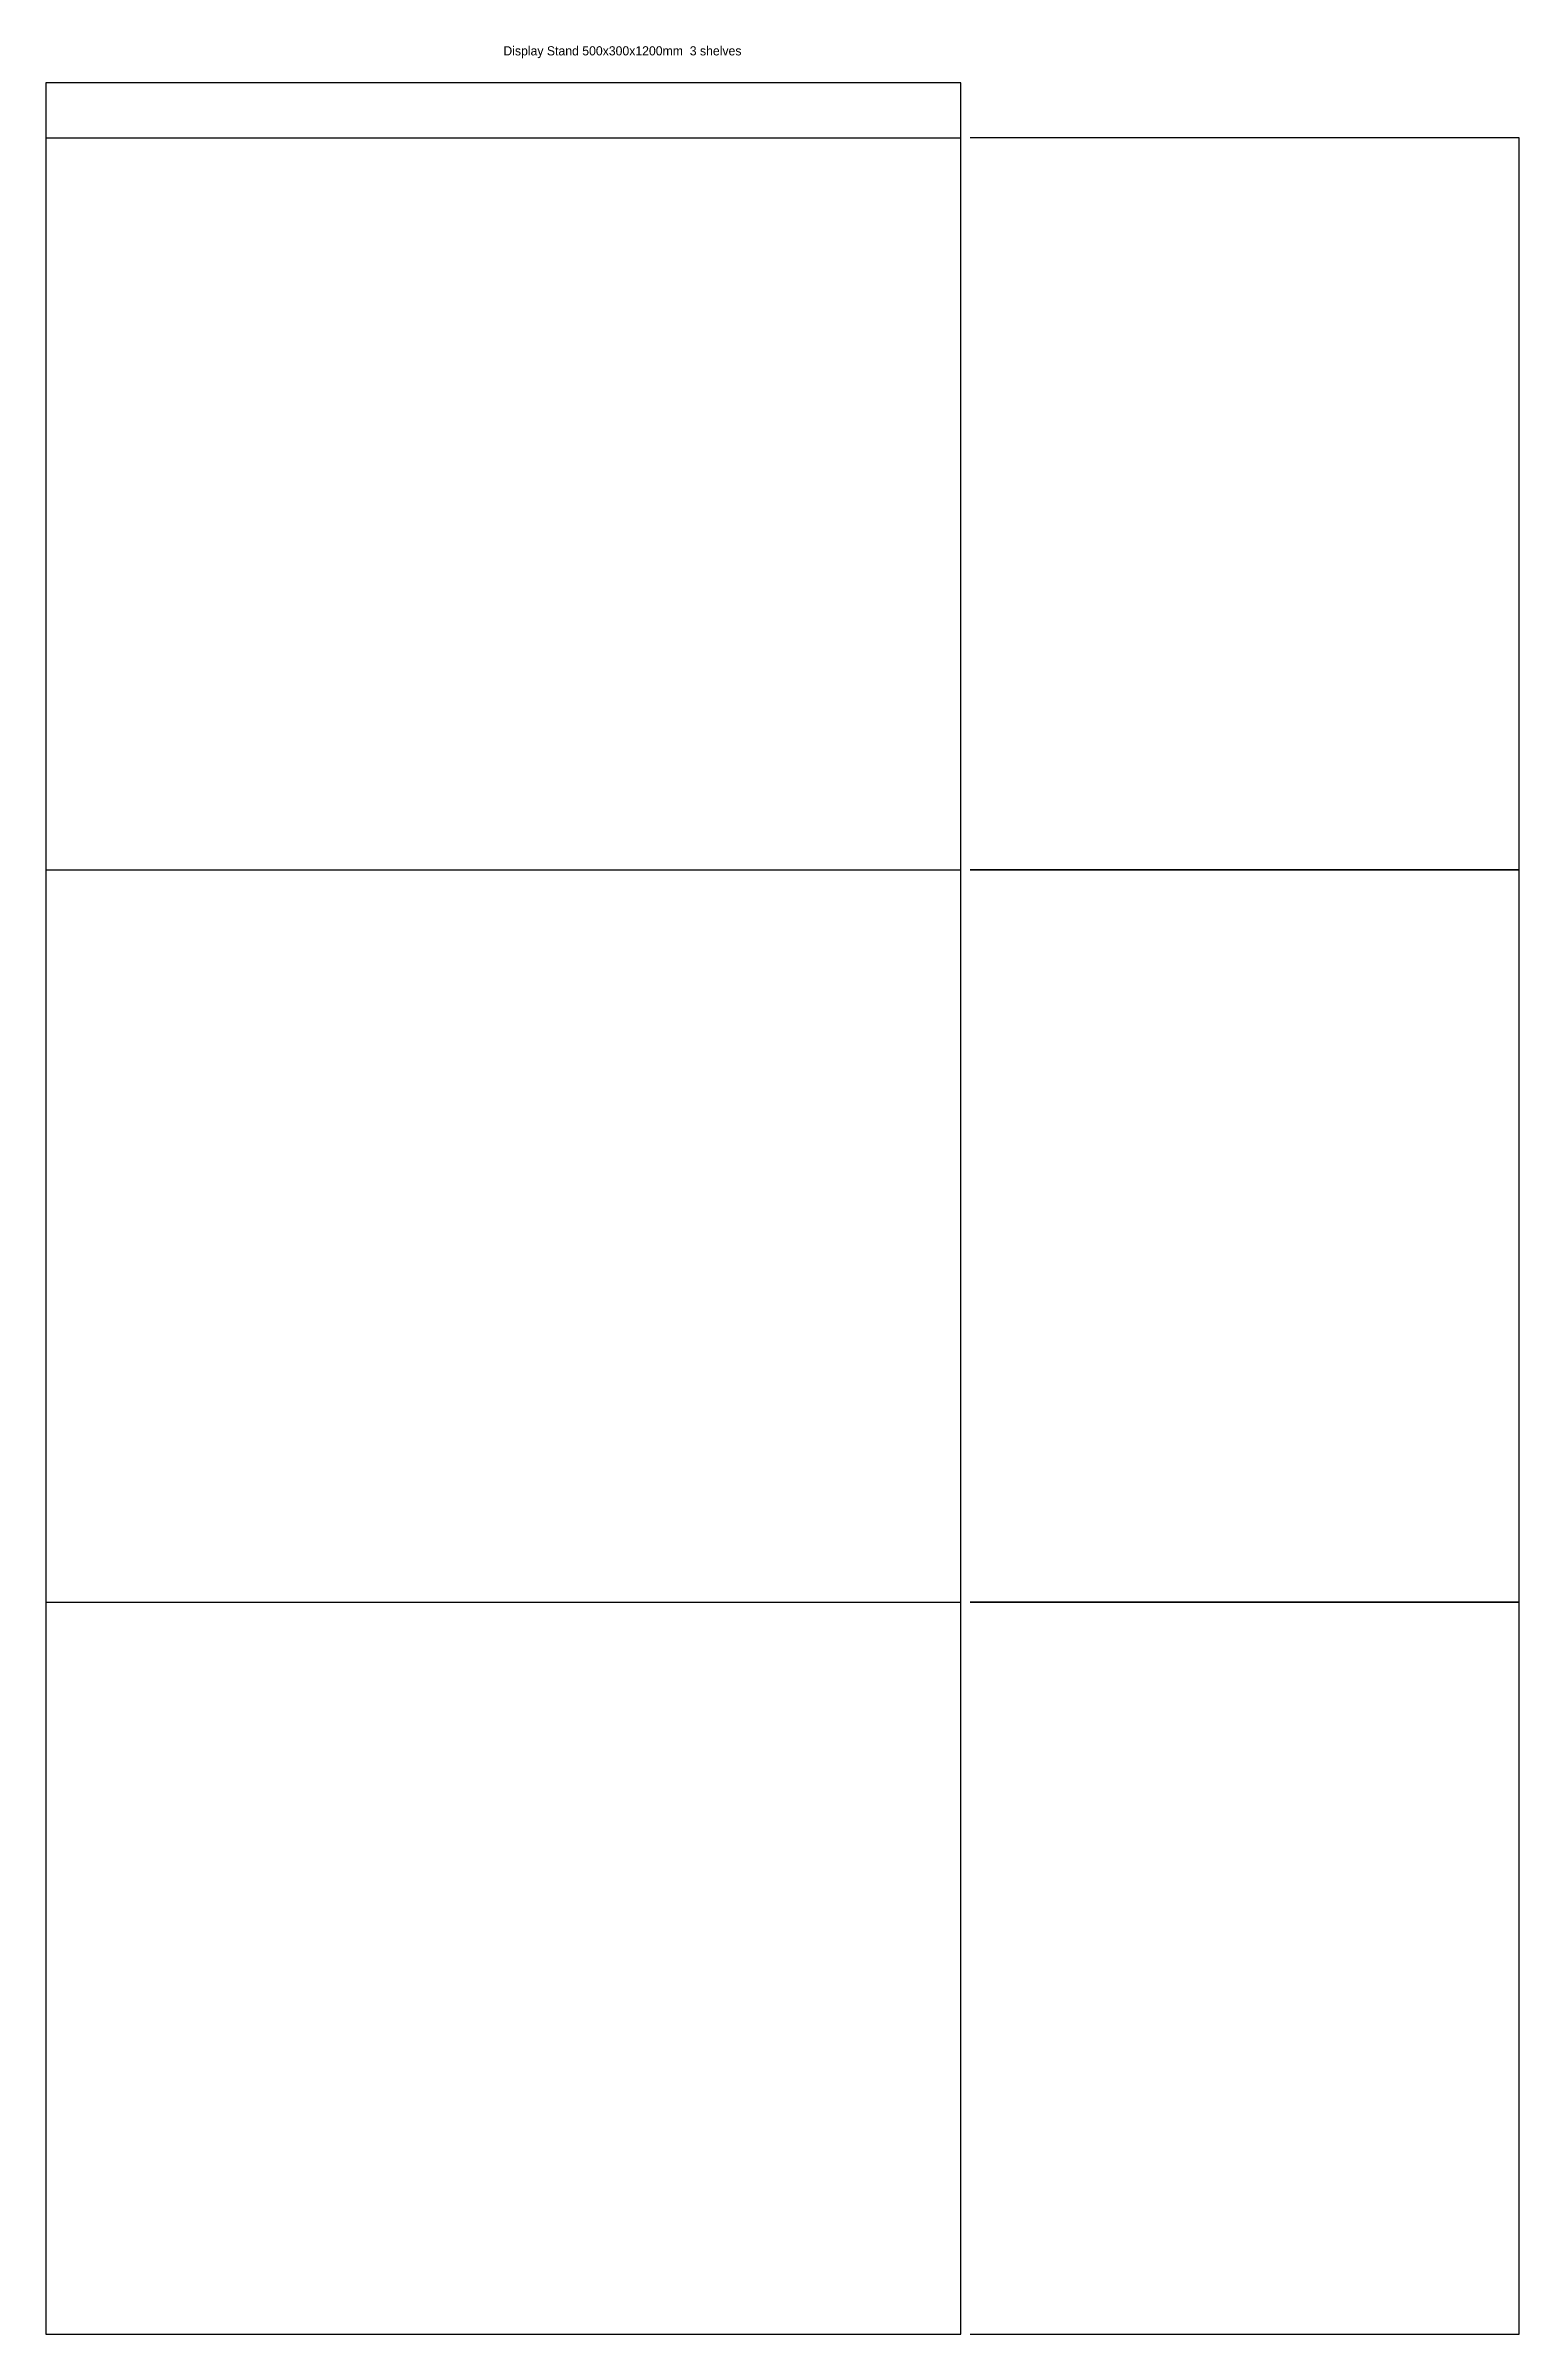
# Model space of a CAD drawing. Header units: metres. Extents: x 0 to 805, y 0 to 1250.
import ezdxf

# ---------------------------------------------------------------- set-up
doc = ezdxf.new("R2010")
doc.units = ezdxf.units.M
for name, color, linetype in [('CREASE', 5, 'Continuous'), ('CUT', 1, 'Continuous'), ('DIMENSION', 3, 'Continuous')]:
    doc.layers.add(name, color=color, linetype=linetype)

msp = doc.modelspace()

# ---------------------------------------------------------------- linework, layer by layer
at = {"layer": 'CREASE'}
for p, q in [((0, 1200), (500, 1200)), ((0, 800), (500, 800)), ((0, 400), (500, 400))]:
    msp.add_line(p, q, dxfattribs=at)
at = {"layer": 'CUT'}
for points in [[(0, 0), (500, 0), (500, 1230), (0, 1230), (0, 0)], [(505, 800), (805, 800), (805, 1200), (505, 1200)], [(505, 400), (805, 400), (805, 800), (505, 800)], [(505, 0), (805, 0), (805, 400), (505, 400)]]:
    msp.add_lwpolyline(points, dxfattribs=at)

# ---------------------------------------------------------------- texts
at = {"layer": 'DIMENSION'}
msp.add_text('Display Stand 500x300x1200mm  3 shelves', height=5, dxfattribs=at).set_placement((250, 1245))

doc.saveas('drawing.dxf')
